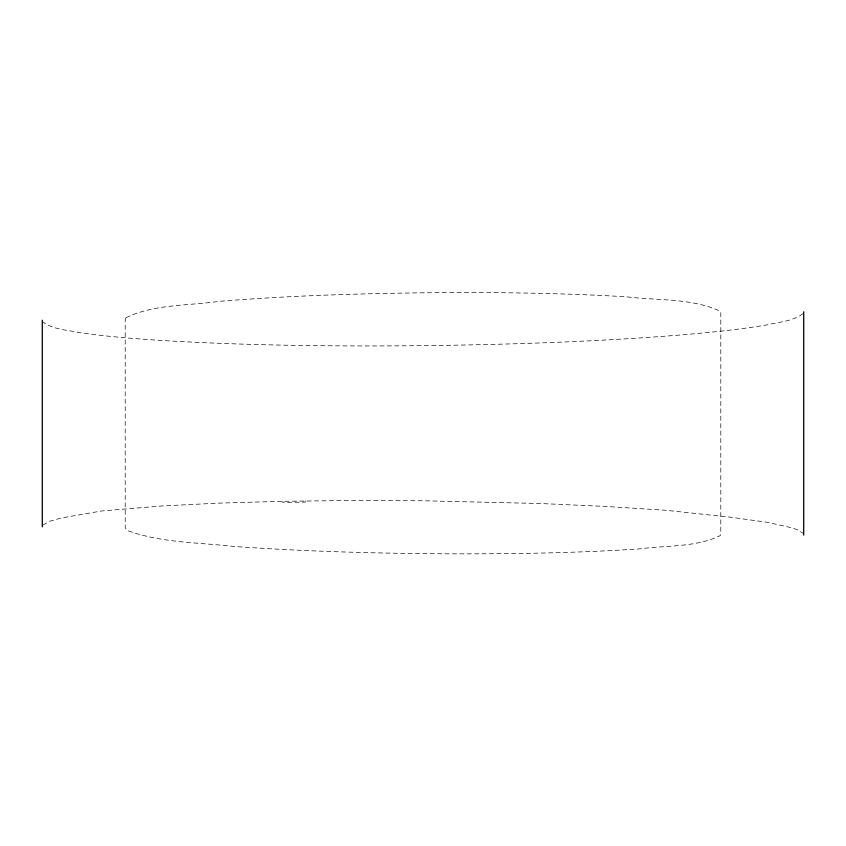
<?xml version="1.0" encoding="UTF-8"?>
<svg xmlns="http://www.w3.org/2000/svg" width="846" height="846" viewBox="0 0 846 846"><rect width="100%" height="100%" fill="white"/><g stroke="black" fill="none" stroke-linecap="round" stroke-linejoin="round"><path stroke-width="0.63" stroke-dasharray="4.23 3.17" d="M802.949 313.655C792.913 321.311 779.367 321.935 767.47 324.811C739.711 329.559 711.645 332.288 683.61 334.73C596.927 341.805 509.948 344.555 423 345.665C336.116 346.479 249.147 345.665 162.39 340.515C134.366 338.686 106.321 336.592 78.53 332.446C66.654 329.834 53.139 329.549 43.051 322.072M43.051 525.017L49.047 521.464L60.933 518.069L101.562 510.984L162.39 505.929L219.008 503.127L282.86 501.308L351.661 500.504L423 500.779L540.647 503.529L606.402 506.479L665.665 510.275L730.997 517.244L767.47 522.342L791.74 527.745L796.953 529.575L802.949 533.255M305.353 500.917L305.353 502.101L282.86 502.471L282.86 501.308M125.779 317.842L125.197 319.302L125.197 527.724L127.545 530.59C161.11 542.91 197.975 542.381 233.168 546.379C302.561 551.349 372.145 553.284 441.697 553.802C507.854 554.067 574.064 553.252 640.094 548.843C666.595 545.268 695.761 547.489 720.221 535.603L720.803 534.186L720.803 312.703L720.221 311.243C691.594 297.887 657.723 300.721 626.865 296.83C558.995 292.801 490.966 292.156 423 292.801C354.992 293.668 286.942 295.814 219.135 301.345C188.246 305.914 154.247 303.883 125.779 317.842"/><path stroke-width="1.27" d="M803.7 311.783L803.7 535.084M42.3 320.222L42.3 526.825"/></g></svg>
